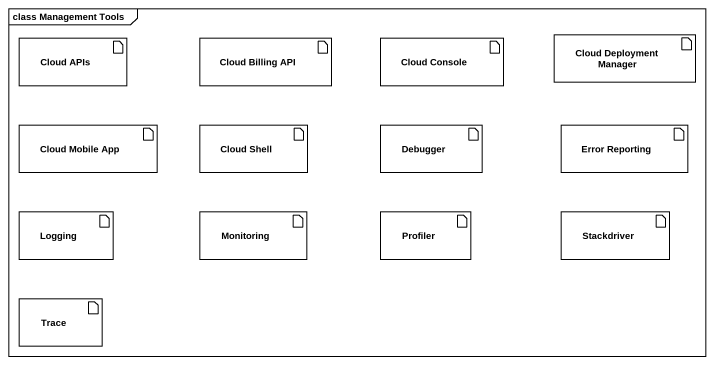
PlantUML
@startuml
mainframe class Management Tools
artifact "Cloud APIs" as Cloud_APIs
artifact "Cloud Billing API" as Cloud_Billing_API
artifact "Cloud Console" as Cloud_Console
artifact "Cloud Deployment Manager" as Cloud_Deployment_Manager
artifact "Cloud Mobile App" as Cloud_Mobile_App
artifact "Cloud Shell" as Cloud_Shell
artifact Debugger
artifact "Error Reporting" as Error_Reporting
artifact Logging
artifact Monitoring
artifact Profiler
artifact Stackdriver
artifact Trace
@enduml
